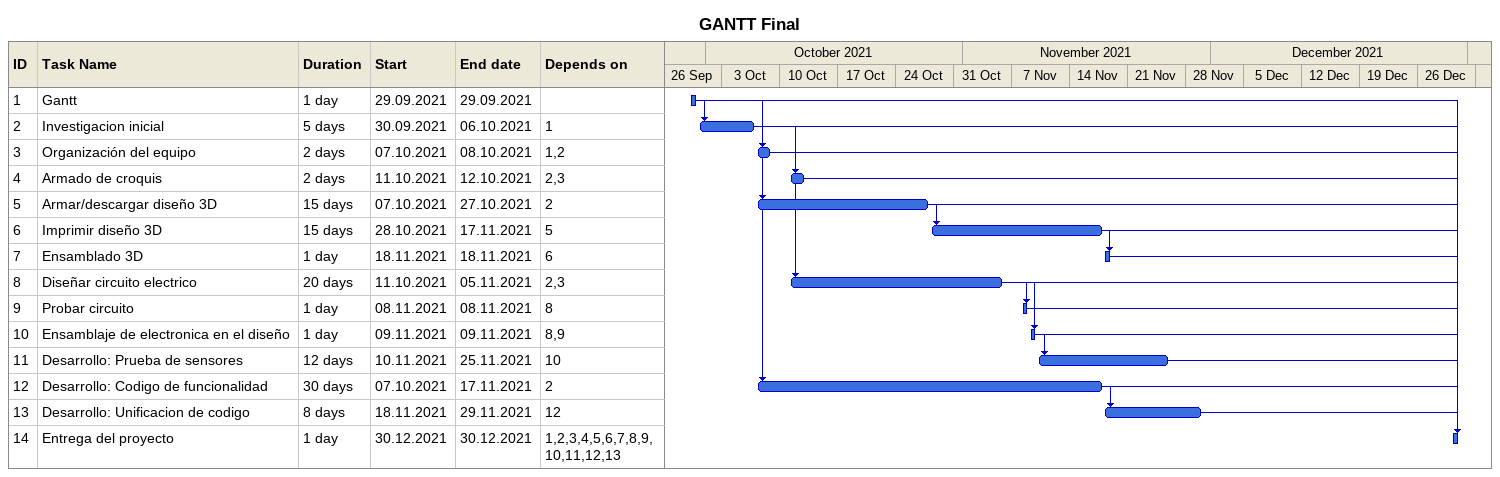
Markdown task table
GANTT Final

| ID | Task | Duration | Start | Finish | Predecessors |
|---|---|---|---|---|---|
| 1 | Gantt | 1d | 2021-09-29 | 2021-09-29 |  |
| 2 | Investigacion inicial | 5d | 2021-09-30 | 2021-10-06 | 1 |
| 3 | Organización del equipo | 2d | 2021-10-07 | 2021-10-08 | 1, 2 |
| 4 | Armado de croquis | 2d | 2021-10-11 | 2021-10-12 | 2, 3 |
| 5 | Armar/descargar diseño 3D | 15d | 2021-10-07 | 2021-10-27 | 2 |
| 6 | Imprimir diseño 3D | 15d | 2021-10-28 | 2021-11-17 | 5 |
| 7 | Ensamblado 3D | 1d | 2021-11-18 | 2021-11-18 | 6 |
| 8 | Diseñar circuito electrico | 20d | 2021-10-11 | 2021-11-05 | 2, 3 |
| 9 | Probar circuito | 1d | 2021-11-08 | 2021-11-08 | 8 |
| 10 | Ensamblaje de electronica en el diseño | 1d | 2021-11-09 | 2021-11-09 | 8, 9 |
| 11 | Desarrollo: Prueba de sensores | 12d | 2021-11-10 | 2021-11-25 | 10 |
| 12 | Desarrollo: Codigo de funcionalidad | 30d | 2021-10-07 | 2021-11-17 | 2 |
| 13 | Desarrollo: Unificacion de codigo | 8d | 2021-11-18 | 2021-11-29 | 12 |
| 14 | Entrega del proyecto | 1d | 2021-12-30 | 2021-12-30 | 1, 2, 3, 4, 5, 6, 7, 8, 9, 10, 11, 12, 13 |
